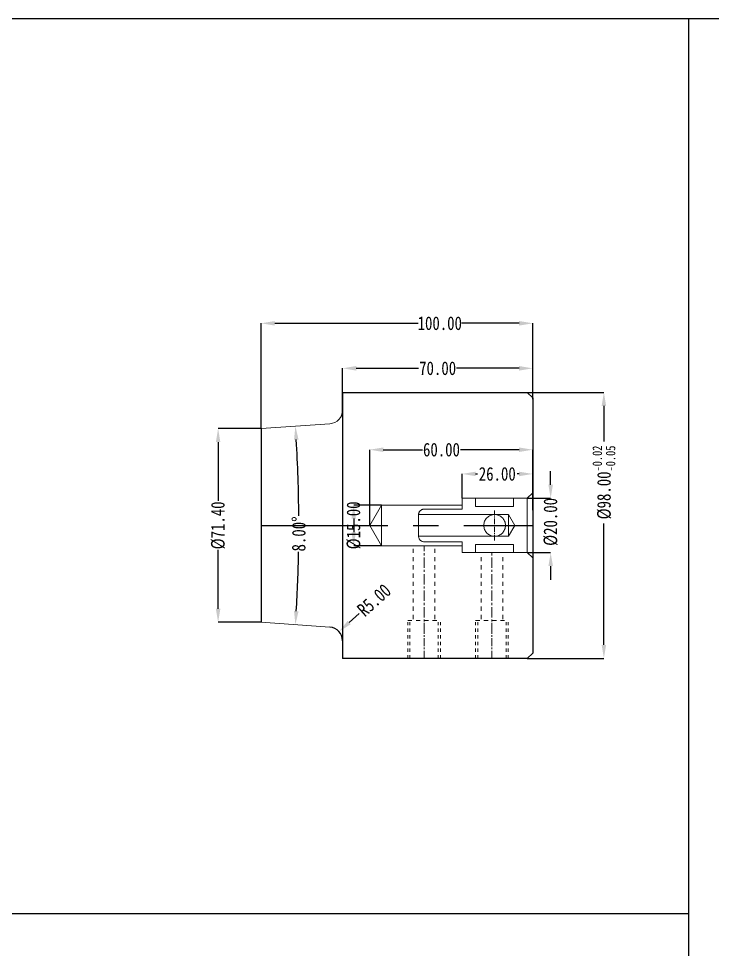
# Model space of a CAD drawing. Header units: millimetres. Extents: x -2895 to -298, y -11750 to -2997.
# Drawn here: x -1934.6 to -1679.1, y -5150.6 to -4807.7 of the extents above; entities that cross this region are included whole.
import ezdxf

# ---------------------------------------------------------------- set-up
doc = ezdxf.new("R2010")
doc.units = ezdxf.units.MM
doc.header["$LTSCALE"] = 16.335
doc.header["$PDMODE"] = 3
doc.header["$PDSIZE"] = 0.3125
for name, pattern in [('CENTER', [0.6, 0.375, -0.075, 0.075, -0.075]), ('HIDDEN', [0.2, 0.1, -0.1]), ('HIDDENX2', [0.75, 0.5, -0.25])]:
    doc.linetypes.add(name, pattern=pattern)
doc.layers.get('0').update_dxf_attribs({"linetype": 'CONTINUOUS'})
doc.layers.get('Defpoints').update_dxf_attribs({"linetype": 'CONTINUOUS'})
for name, color, linetype, lineweight in [('cool', 153, 'HIDDEN', 9), ('screw', 33, 'CONTINUOUS', 13), ('虚线', 6, 'HIDDENX2', 13)]:
    doc.layers.add(name, color=color, linetype=linetype, lineweight=lineweight)
doc.styles.get("Standard").update_dxf_attribs({"font": 'txt', "width": 0.8})
doc.dimstyles.get("Standard").update_dxf_attribs({"dimtxt": 0.15625, "dimasz": 0.1875, "dimexe": 0.125, "dimexo": 0.0625, "dimtad": 0, "dimtih": 1, "dimtoh": 1, "dimdsep": 46, "dimtxsty": 'Standard', "dimcen": 0.09, "dimadec": 0, "dimazin": 0, "dimtp": 0.01, "dimtm": 0.01, "dimtfac": 1, "dimtofl": 0, "dimtmove": 0, "dimatfit": 3, "dimfxl": 0, "dimtolj": 1, "dimarcsym": 0})
doc.dimstyles.new('STANDARD$0', dxfattribs={"dimscale": 2, "dimtxt": 3, "dimasz": 3, "dimexe": 1.25, "dimexo": 0.625, "dimgap": 0.5, "dimtad": 0, "dimdsep": 46, "dimlunit": 6, "dimtxsty": 'Standard', "dimblk": 'CLOSEDBLANK', "dimcen": 0, "dimclrt": 2, "dimazin": 2, "dimtfac": 2, "dimtmove": 1, "dimatfit": 3, "dimfxl": 0, "dimtolj": 1, "dimtzin": 0, "dimarcsym": 0})

# ---------------------------------------------------------------- blocks, each defined once
blk = doc.blocks.new('*D387')
at = {"color": 4, "linetype": 'Continuous', "lineweight": -2, "transparency": 16777216}
for p, q in [((-1815.31, -4954.61), (-1815.31, -4936.52)), ((-1810.31, -4936.52), (-1787.31, -4936.52)), ((-1750.31, -4936.52), (-1773.31, -4936.52)), ((-1745.31, -4947.88), (-1745.31, -4936.52))]:
    blk.add_line(p, q, dxfattribs=at)
at = {"color": 4, "transparency": 16777216}
for points in [[(-1810.31, -4935.68), (-1810.31, -4937.35), (-1815.31, -4936.52)], [(-1750.31, -4935.68), (-1750.31, -4937.35), (-1745.31, -4936.52)]]:
    blk.add_solid(points, dxfattribs=at)
at = {"layer": 'Defpoints', "color": 0, "transparency": 16777216}
for p in [(-1815.31, -4936.52), (-1745.31, -4947.88), (-1815.31, -4954.61)]:
    blk.add_point(p, dxfattribs=at)
at = {"color": 6, "transparency": 16777216, "insert": (-1780.31, -4936.52), "char_height": 5, "attachment_point": 5}
blk.add_mtext('\\A1;70.00', dxfattribs=at)
blk = doc.blocks.new('*D388')
at = {"color": 4, "linetype": 'Continuous', "lineweight": -2, "transparency": 16777216}
for p, q in [((-1845.31, -4958.68), (-1845.31, -4919.94)), ((-1840.31, -4919.94), (-1787.52, -4919.94)), ((-1750.31, -4919.94), (-1771.52, -4919.94)), ((-1745.31, -4947.88), (-1745.31, -4919.94))]:
    blk.add_line(p, q, dxfattribs=at)
at = {"color": 4, "transparency": 16777216}
for points in [[(-1840.31, -4919.1), (-1840.31, -4920.77), (-1845.31, -4919.94)], [(-1750.31, -4919.1), (-1750.31, -4920.77), (-1745.31, -4919.94)]]:
    blk.add_solid(points, dxfattribs=at)
at = {"layer": 'Defpoints', "color": 0, "transparency": 16777216}
for p in [(-1845.31, -4919.94), (-1745.31, -4947.88), (-1845.31, -4958.68)]:
    blk.add_point(p, dxfattribs=at)
at = {"color": 6, "transparency": 16777216, "insert": (-1779.52, -4919.94), "char_height": 5, "attachment_point": 5}
blk.add_mtext('\\A1;100.00', dxfattribs=at)
blk = doc.blocks.new('*D389')
at = {"color": 4, "linetype": 'Continuous', "lineweight": -2, "transparency": 16777216}
for p, q in [((-1747.31, -4945.38), (-1719.09, -4945.38)), ((-1719.09, -4950.38), (-1719.09, -4963.44)), ((-1719.09, -5038.38), (-1719.09, -4993.71)), ((-1747.31, -5043.38), (-1719.09, -5043.38))]:
    blk.add_line(p, q, dxfattribs=at)
at = {"color": 4, "transparency": 16777216}
for points in [[(-1719.92, -4950.38), (-1718.26, -4950.38), (-1719.09, -4945.38)], [(-1719.92, -5038.38), (-1718.26, -5038.38), (-1719.09, -5043.38)]]:
    blk.add_solid(points, dxfattribs=at)
at = {"layer": 'Defpoints', "color": 0, "transparency": 16777216}
for p in [(-1747.31, -4945.38), (-1747.31, -5043.38), (-1719.09, -5043.38)]:
    blk.add_point(p, dxfattribs=at)
at = {"color": 6, "transparency": 16777216, "insert": (-1719.09, -4978.57), "char_height": 5, "attachment_point": 5, "rotation": 90}
blk.add_mtext('\\A1;%%C98.00{\\H0.7x;\\S-0.02^ -0.05;}', dxfattribs=at)
blk = doc.blocks.new('*D390')
at = {"color": 4, "lineweight": -2, "transparency": 16777216}
for p, q in [((-1771.31, -4984.38), (-1771.31, -4975.42)), ((-1766.31, -4975.42), (-1765.68, -4975.42)), ((-1750.31, -4975.42), (-1751.01, -4975.42)), ((-1745.31, -4982.38), (-1745.31, -4975.42))]:
    blk.add_line(p, q, dxfattribs=at)
at = {"color": 4, "transparency": 16777216}
for points in [[(-1766.31, -4974.59), (-1766.31, -4976.25), (-1771.31, -4975.42)], [(-1750.31, -4974.59), (-1750.31, -4976.25), (-1745.31, -4975.42)]]:
    blk.add_solid(points, dxfattribs=at)
at = {"layer": 'Defpoints', "color": 0, "transparency": 16777216}
for p in [(-1771.31, -4975.42), (-1771.31, -4984.38), (-1745.31, -4982.38)]:
    blk.add_point(p, dxfattribs=at)
at = {"color": 6, "transparency": 16777216, "insert": (-1758.35, -4975.42), "char_height": 5, "attachment_point": 5}
blk.add_mtext('\\A1;26.00', dxfattribs=at)
blk = doc.blocks.new('*D391')
at = {"color": 4, "lineweight": -2, "transparency": 16777216}
for p, q in [((-1800.98, -4986.88), (-1811.22, -4986.88)), ((-1811.22, -4991.88), (-1811.22, -4996.88)), ((-1800.98, -5001.88), (-1811.22, -5001.88))]:
    blk.add_line(p, q, dxfattribs=at)
at = {"color": 4, "transparency": 16777216}
for points in [[(-1812.05, -4991.88), (-1810.39, -4991.88), (-1811.22, -4986.88)], [(-1812.05, -4996.88), (-1810.39, -4996.88), (-1811.22, -5001.88)]]:
    blk.add_solid(points, dxfattribs=at)
at = {"layer": 'Defpoints', "color": 0, "transparency": 16777216}
for p in [(-1800.98, -4986.88), (-1811.22, -5001.88), (-1800.98, -5001.88)]:
    blk.add_point(p, dxfattribs=at)
at = {"color": 6, "transparency": 16777216, "insert": (-1811.22, -4994.38), "char_height": 5, "attachment_point": 5, "rotation": 90}
blk.add_mtext('\\A1;%%c15.00', dxfattribs=at)
blk = doc.blocks.new('*D392')
at = {"color": 4, "lineweight": -2, "transparency": 16777216}
for p, q in [((-1805.31, -4994.38), (-1805.31, -4966.5)), ((-1800.31, -4966.5), (-1785.9, -4966.5)), ((-1750.31, -4966.5), (-1771.9, -4966.5)), ((-1745.31, -4988.71), (-1745.31, -4966.5))]:
    blk.add_line(p, q, dxfattribs=at)
at = {"color": 4, "transparency": 16777216}
for points in [[(-1800.31, -4965.67), (-1800.31, -4967.34), (-1805.31, -4966.5)], [(-1750.31, -4965.67), (-1750.31, -4967.34), (-1745.31, -4966.5)]]:
    blk.add_solid(points, dxfattribs=at)
at = {"layer": 'Defpoints', "color": 0, "transparency": 16777216}
for p in [(-1805.31, -4966.5), (-1745.31, -4988.71), (-1805.31, -4994.38)]:
    blk.add_point(p, dxfattribs=at)
at = {"color": 6, "transparency": 16777216, "insert": (-1778.9, -4966.5), "char_height": 5, "attachment_point": 5}
blk.add_mtext('\\A1;60.00', dxfattribs=at)
blk = doc.blocks.new('*D473')
at = {"color": 4, "lineweight": -2, "transparency": 16777216}
for p, q in [((-1738.69, -4979.38), (-1738.69, -4974.38)), ((-1747.31, -4984.38), (-1738.69, -4984.38)), ((-1747.31, -5004.38), (-1738.69, -5004.38)), ((-1738.69, -5009.38), (-1738.69, -5014.38))]:
    blk.add_line(p, q, dxfattribs=at)
at = {"color": 4, "transparency": 16777216}
for points in [[(-1739.52, -4979.38), (-1737.85, -4979.38), (-1738.69, -4984.38)], [(-1739.52, -5009.38), (-1737.85, -5009.38), (-1738.69, -5004.38)]]:
    blk.add_solid(points, dxfattribs=at)
at = {"layer": 'Defpoints', "color": 0, "transparency": 16777216}
for p in [(-1747.31, -4984.38), (-1747.31, -5004.38), (-1738.69, -5004.38)]:
    blk.add_point(p, dxfattribs=at)
at = {"color": 6, "transparency": 16777216, "insert": (-1738.69, -4993.09), "char_height": 5, "attachment_point": 5, "rotation": 90}
blk.add_mtext('\\A1;%%c20.00', dxfattribs=at)
blk = doc.blocks.new('*D406')
at = {"color": 4, "linetype": 'Continuous', "lineweight": -2, "transparency": 16777216}
for p, q in [((-1845.31, -4958.68), (-1861.15, -4958.68)), ((-1861.15, -4963.68), (-1861.15, -4985.38)), ((-1861.15, -5025.08), (-1861.15, -5003.38)), ((-1845.31, -5030.08), (-1861.15, -5030.08))]:
    blk.add_line(p, q, dxfattribs=at)
at = {"color": 4, "transparency": 16777216}
for points in [[(-1861.98, -4963.68), (-1860.32, -4963.68), (-1861.15, -4958.68)], [(-1861.98, -5025.08), (-1860.32, -5025.08), (-1861.15, -5030.08)]]:
    blk.add_solid(points, dxfattribs=at)
at = {"layer": 'Defpoints', "color": 0, "transparency": 16777216}
for p in [(-1845.31, -4958.68), (-1861.15, -5030.08), (-1845.31, -5030.08)]:
    blk.add_point(p, dxfattribs=at)
at = {"color": 6, "transparency": 16777216, "insert": (-1861.15, -4994.38), "char_height": 5, "attachment_point": 5, "rotation": 90}
blk.add_mtext('\\A1;%%c71.40', dxfattribs=at)
blk = doc.blocks.new('*D478')
at = {"color": 4, "lineweight": -2, "transparency": 16777216}
for start, end in [(0.386, 3.4537), (356.5463, 358.9293)]:
    blk.add_arc((-2355.84, -4994.38), 524.42, start, end, dxfattribs=at)
at = {"color": 4, "transparency": 16777216}
for points in [[(-1833.2, -4962.85), (-1831.53, -4962.74), (-1832.69, -4957.8)], [(-1831.53, -5026.03), (-1833.2, -5025.92), (-1832.69, -5030.97)]]:
    blk.add_solid(points, dxfattribs=at)
at = {"layer": 'Defpoints', "color": 0, "transparency": 16777216}
for p in [(-1819.97, -4956.91), (-1845.31, -4958.68), (-1831.56, -4982.18), (-1845.31, -5030.08), (-1819.97, -5031.86)]:
    blk.add_point(p, dxfattribs=at)
at = {"color": 6, "transparency": 16777216, "insert": (-1831.42, -4997.52), "char_height": 5, "attachment_point": 5, "rotation": 89.6577}
blk.add_mtext('\\A1;8.00\\M+5A1E3', dxfattribs=at)
blk = doc.blocks.new('*D479')
at = {"color": 4, "lineweight": -2, "transparency": 16777216}
blk.add_line((-1809.17, -5026.81), (-1812.88, -5030.15), dxfattribs=at)
at = {"color": 4, "transparency": 16777216}
blk.add_solid([(-1813.44, -5029.53), (-1812.32, -5030.77), (-1816.6, -5033.5)], dxfattribs=at)
at = {"layer": 'Defpoints', "color": 0, "transparency": 16777216}
for p in [(-1816.6, -5033.5), (-1820.31, -5036.84)]:
    blk.add_point(p, dxfattribs=at)
at = {"color": 6, "transparency": 16777216, "insert": (-1803.71, -5021.9), "char_height": 5, "attachment_point": 5, "rotation": 41.9865}
blk.add_mtext('\\A1;R5.00', dxfattribs=at)

msp = doc.modelspace()

# ---------------------------------------------------------------- linework, layer by layer
at = {"ltscale": 0.5}
for p, q in [((-1687.958, -4807.703), (-1687.958, -5493.416)), ((-2190.081, -5137.328), (-1687.958, -5137.328))]:
    msp.add_line(p, q, dxfattribs=at)
for p, q in [((-1815.315, -4945.383), (-1815.315, -5043.384)), ((-1815.315, -4945.383), (-1747.315, -4945.384)), ((-1747.315, -4945.384), (-1745.315, -4947.384)), ((-1745.315, -4947.384), (-1745.315, -5041.384)), ((-1845.315, -4958.685), (-1845.315, -5030.083)), ((-1747.315, -5043.383), (-1815.315, -5043.384)), ((-1745.315, -5041.384), (-1747.315, -5043.384))]:
    msp.add_line(p, q)
at = {"lineweight": 0}
for p, q in [((-1845.315, -4958.685), (-1819.966, -4956.912)), ((-1845.315, -5030.083), (-1819.966, -5031.856))]:
    msp.add_line(p, q, dxfattribs=at)
at = {"color": 1, "linetype": 'CENTER', "ltscale": 7.62}
msp.add_line((-1845.315, -4994.384), (-1745.315, -4994.384), dxfattribs=at)
at = {"ltscale": 0.5}
msp.add_lwpolyline([(-2190.081, -4807.703), (-1308.392, -4807.703), (-1308.392, -5493.416), (-2190.081, -5493.416)], close=True, dxfattribs=at)
at = {"lineweight": 0}
msp.add_arc((-1820.315, -4951.924), 5, 274, 0, dxfattribs=at)
at = {"ltscale": 0.5}
msp.add_arc((-1820.315, -5036.843), 5, 0, 86, dxfattribs=at)
at = {"layer": 'cool', "ltscale": 0.932966}
for p, q in [((-1789.315, -5028.884), (-1789.315, -5001.884)), ((-1781.315, -5028.884), (-1781.315, -5001.884)), ((-1764.315, -5028.884), (-1764.315, -5004.384)), ((-1756.315, -5028.884), (-1756.315, -5004.384)), ((-1791.315, -5029.384), (-1779.315, -5029.384)), ((-1766.315, -5029.384), (-1754.315, -5029.384))]:
    msp.add_line(p, q, dxfattribs=at)
at = {"layer": 'cool', "color": 1, "linetype": 'CENTER', "ltscale": 0.621977}
for p, q in [((-1785.315, -5034.384), (-1785.315, -5001.884)), ((-1760.315, -5034.384), (-1760.315, -5004.384))]:
    msp.add_line(p, q, dxfattribs=at)
at = {"layer": 'screw', "color": 92, "linetype": 'HIDDEN', "ltscale": 0.746373}
for p, q in [((-1791.315, -5043.384), (-1791.315, -5029.384)), ((-1779.315, -5043.384), (-1779.315, -5029.384)), ((-1766.315, -5043.384), (-1766.315, -5029.384)), ((-1754.315, -5043.383), (-1754.315, -5029.384))]:
    msp.add_line(p, q, dxfattribs=at)
at = {"layer": 'screw', "linetype": 'HIDDEN', "ltscale": 0.746373}
for p, q in [((-1790.565, -5043.384), (-1790.565, -5029.384)), ((-1780.065, -5043.384), (-1780.065, -5029.384)), ((-1765.565, -5043.384), (-1765.565, -5029.384)), ((-1755.065, -5043.383), (-1755.065, -5029.384))]:
    msp.add_line(p, q, dxfattribs=at)
at = {"layer": 'screw', "color": 1, "linetype": 'CENTER', "ltscale": 0.466483}
for p, q in [((-1785.315, -5043.384), (-1785.315, -5029.384)), ((-1760.315, -5043.383), (-1760.315, -5029.384))]:
    msp.add_line(p, q, dxfattribs=at)
at = {"layer": '虚线', "ltscale": 10}
for p, q in [((-1771.315, -4984.384), (-1771.315, -4988.384)), ((-1747.315, -4984.384), (-1771.315, -4984.384)), ((-1766.315, -4984.384), (-1766.315, -4987.384)), ((-1752.315, -4984.384), (-1752.315, -4987.384)), ((-1747.315, -4984.384), (-1745.315, -4982.384)), ((-1747.315, -4984.384), (-1747.315, -5004.384)), ((-1805.315, -4994.384), (-1800.985, -4986.884)), ((-1771.315, -4986.884), (-1800.985, -4986.884)), ((-1800.985, -4986.884), (-1800.985, -5001.884)), ((-1771.315, -4988.384), (-1785.315, -4988.384)), ((-1752.315, -4987.384), (-1766.315, -4987.384)), ((-1787.315, -4990.384), (-1754.19, -4990.384)), ((-1787.315, -4998.384), (-1787.315, -4990.384)), ((-1754.193, -4990.384), (-1754.211, -4998.38)), ((-1751.893, -4994.366), (-1754.193, -4990.384)), ((-1805.315, -4994.384), (-1800.985, -5001.884)), ((-1751.893, -4994.366), (-1754.213, -4998.384)), ((-1787.315, -4998.384), (-1754.213, -4998.384)), ((-1771.315, -5001.884), (-1800.985, -5001.884)), ((-1771.315, -5000.384), (-1785.315, -5000.384)), ((-1771.315, -5004.384), (-1771.315, -5000.384)), ((-1766.315, -5004.384), (-1766.315, -5001.384)), ((-1752.315, -5001.384), (-1766.315, -5001.384)), ((-1752.315, -5004.384), (-1752.315, -5001.384)), ((-1747.315, -5004.384), (-1771.315, -5004.384)), ((-1747.315, -5004.384), (-1745.315, -5006.384))]:
    msp.add_line(p, q, dxfattribs=at)
at = {"layer": '虚线', "color": 1, "linetype": 'CENTER', "ltscale": 0.310989}
for p, q in [((-1759.315, -4999.884), (-1759.315, -4988.884)), ((-1764.815, -4994.384), (-1753.815, -4994.384))]:
    msp.add_line(p, q, dxfattribs=at)
at = {"layer": '虚线', "ltscale": 10}
msp.add_circle((-1759.315, -4994.384), 4, dxfattribs=at)
for centre, start, end in [((-1785.315, -4990.384), 90, 180), ((-1785.315, -4998.384), 180, 270)]:
    msp.add_arc(centre, 2, start, end, dxfattribs=at)

# ---------------------------------------------------------------- dimensions: what is measured, and where the dimension line sits
for base, p1, p2, override, picture, middle in [((-1845.315, -4919.937), (-1745.315, -4947.884), (-1845.315, -4958.685), {"dimscale": 1, "dimtxt": 5, "dimasz": 5, "dimexe": 0, "dimexo": 0, "dimgap": 0, "dimzin": 0, "dimlunit": 2, "dimclrd": 4, "dimclre": 4, "dimclrt": 6, "dimazin": 0, "dimtfac": 1, "dimtofl": 0, "dimtmove": 0, "dimfxl": 1.25, "dimtfillclr": 6, "dimarcsym": 1}, '*D388', (-1779.524, -4919.937)), ((-1815.315, -4936.516), (-1745.315, -4947.884), (-1815.315, -4954.609), {"dimscale": 1, "dimtxt": 5, "dimasz": 5, "dimexe": 0, "dimexo": 0, "dimgap": 0, "dimzin": 0, "dimlunit": 2, "dimclrd": 4, "dimclre": 4, "dimclrt": 6, "dimazin": 0, "dimtfac": 1, "dimtofl": 0, "dimtmove": 0, "dimfxl": 1.25, "dimtfillclr": 6, "dimarcsym": 1}, '*D387', (-1780.315, -4936.516)), ((-1805.315, -4966.505), (-1745.315, -4988.709), (-1805.315, -4994.384), {"dimscale": 1, "dimtxt": 5, "dimasz": 5, "dimexe": 0, "dimexo": 0, "dimgap": 0, "dimzin": 0, "dimlunit": 2, "dimclrd": 4, "dimclre": 4, "dimclrt": 6, "dimazin": 0, "dimtp": 0.01, "dimtm": 0.01, "dimtfac": 1, "dimtofl": 0, "dimtmove": 0, "dimfxl": 1.25}, '*D392', (-1778.898, -4966.505)), ((-1771.315, -4975.419), (-1745.315, -4982.384), (-1771.315, -4984.384), {"dimscale": 1, "dimtxt": 5, "dimasz": 5, "dimexe": 0, "dimexo": 0, "dimgap": 0, "dimzin": 0, "dimlunit": 2, "dimclrd": 4, "dimclre": 4, "dimclrt": 6, "dimazin": 0, "dimtp": 0.01, "dimtm": 0.01, "dimtfac": 1, "dimtofl": 0, "dimtmove": 0, "dimfxl": 1.25}, '*D390', (-1758.348, -4975.419))]:
    dim = msp.add_linear_dim(base=base, p1=p1, p2=p2, dimstyle='STANDARD$0', override=override)
    dim.commit()
    dim.dimension.update_dxf_attribs({"geometry": picture, "text_midpoint": middle, "dimtype": 160})
for base, p1, p2, text, override, picture, middle in [((-1719.091, -5043.384), (-1747.315, -4945.384), (-1747.315, -5043.384), '%%C<>{\\H0.7x;\\S-0.02^ -0.05;}', {"dimscale": 1, "dimtxt": 5, "dimasz": 5, "dimexe": 0, "dimexo": 0, "dimgap": 0, "dimzin": 0, "dimlunit": 2, "dimclrd": 4, "dimclre": 4, "dimclrt": 6, "dimazin": 0, "dimtfac": 1, "dimtofl": 0, "dimtmove": 0, "dimfxl": 1.25, "dimtfillclr": 6, "dimarcsym": 1}, '*D389', (-1719.091, -4978.574)), ((-1861.151, -5030.083), (-1845.315, -4958.685), (-1845.315, -5030.083), '%%c<>', {"dimscale": 1, "dimtxt": 5, "dimasz": 5, "dimexe": 0, "dimexo": 0, "dimgap": 0, "dimzin": 0, "dimlunit": 2, "dimclrd": 4, "dimclre": 4, "dimclrt": 6, "dimazin": 0, "dimtfac": 1, "dimtofl": 0, "dimtmove": 0, "dimfxl": 1.25, "dimtfillclr": 6, "dimarcsym": 1}, '*D406', (-1861.151, -4994.384)), ((-1738.687, -5004.384), (-1747.315, -4984.384), (-1747.315, -5004.384), '%%c<>', {"dimscale": 1, "dimtxt": 5, "dimasz": 5, "dimexe": 0, "dimexo": 0, "dimgap": 0, "dimzin": 0, "dimlunit": 2, "dimclrd": 4, "dimclre": 4, "dimclrt": 6, "dimazin": 0, "dimtp": 0.01, "dimtm": 0.01, "dimtfac": 1, "dimtofl": 0, "dimtmove": 0, "dimfxl": 1.25}, '*D473', (-1738.687, -4993.094)), ((-1811.22, -5001.884), (-1800.985, -4986.884), (-1800.985, -5001.884), '%%c<>', {"dimscale": 1, "dimtxt": 5, "dimasz": 5, "dimexe": 0, "dimexo": 0, "dimgap": 0, "dimzin": 0, "dimlunit": 2, "dimclrd": 4, "dimclre": 4, "dimclrt": 6, "dimazin": 0, "dimtp": 0.01, "dimtm": 0.01, "dimtfac": 1, "dimtofl": 0, "dimtmove": 0, "dimfxl": 1.25}, '*D391', (-1811.22, -4994.384))]:
    dim = msp.add_linear_dim(base=base, p1=p1, p2=p2, angle=90, text=text, dimstyle='STANDARD$0', override=override)
    dim.commit()
    dim.dimension.update_dxf_attribs({"geometry": picture, "text_midpoint": middle, "dimtype": 160})
dim = msp.add_angular_dim_2l(base=(-1831.555, -4982.181), line1=((-1845.315, -5030.083), (-1819.966, -5031.856)), line2=((-1845.315, -4958.685), (-1819.966, -4956.912)), dimstyle='Standard', override={"dimtxt": 5, "dimasz": 5, "dimexe": 0, "dimexo": 0, "dimgap": 0, "dimtih": 0, "dimtoh": 0, "dimzin": 0, "dimcen": 0, "dimclrd": 4, "dimclre": 4, "dimclrt": 6, "dimadec": 2, "dimtp": 0, "dimtm": 0, "dimtzin": 0})
dim.commit()
dim.dimension.update_dxf_attribs({"geometry": '*D478', "text_midpoint": (-1831.423, -4997.517), "dimtype": 162})
dim = msp.add_radius_dim(center=(-1820.315, -5036.843), mpoint=(-1816.598, -5033.499), dimstyle='Standard', override={"dimtxt": 5, "dimasz": 5, "dimexe": 0, "dimexo": 0, "dimgap": 0, "dimtih": 0, "dimtoh": 0, "dimzin": 0, "dimcen": 0, "dimclrd": 4, "dimclre": 4, "dimclrt": 6, "dimadec": 2, "dimtp": 0, "dimtm": 0, "dimtzin": 0})
dim.commit()
dim.dimension.update_dxf_attribs({"geometry": '*D479', "text_midpoint": (-1803.714, -5021.903)})

doc.saveas('drawing.dxf')
